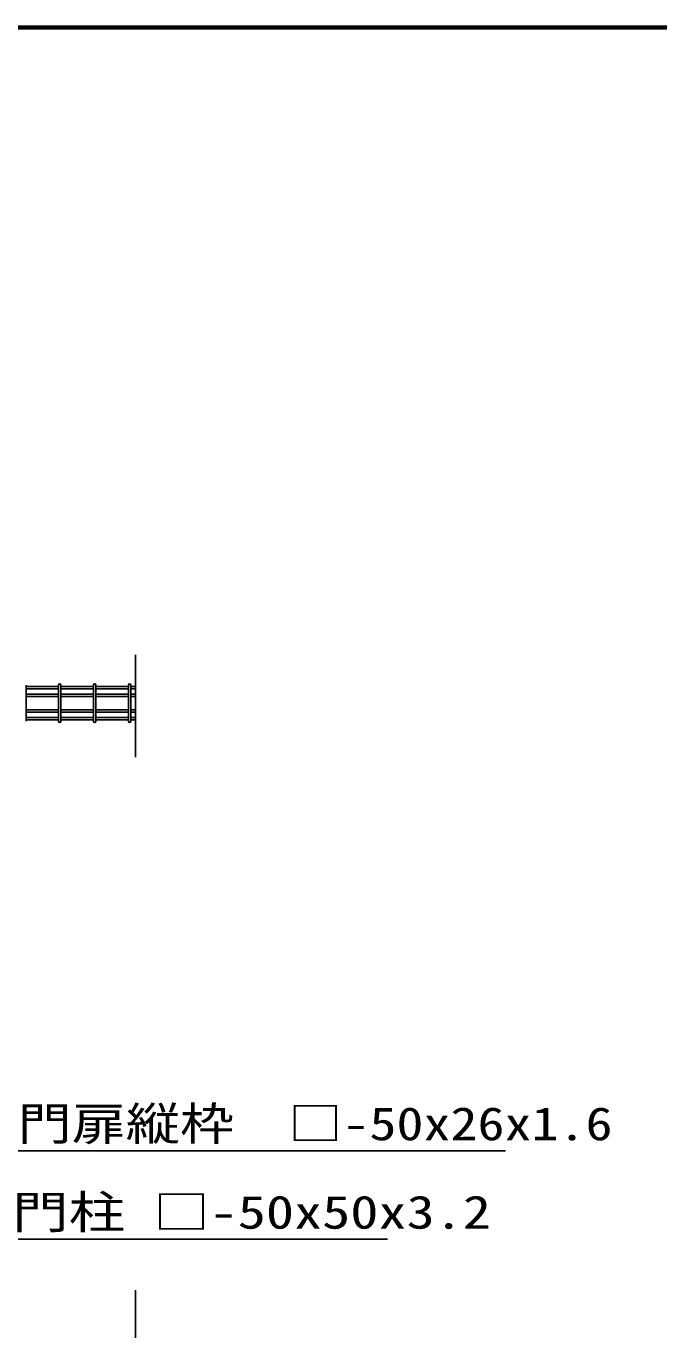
# Model space of a CAD drawing. Units: millimetres, scale not verified. Extents: x -4425 to 4425, y -3150 to 3150.
# Drawn here: x -1271 to -351, y 1029 to 2925 of the extents above; entities that cross this region are included whole.
import ezdxf
from ezdxf.enums import TextEntityAlignment as Align

# ---------------------------------------------------------------- set-up
doc = ezdxf.new("R2010")
doc.units = ezdxf.units.MM
doc.header["$LTSCALE"] = 20
for name, color, linetype, lineweight in [('0-0_WAKU', 7, 'Continuous', 25), ('0-8_J200', 3, 'Continuous', 25), ('0-B_EXTCNT-L', 4, 'Continuous', 25), ('1-9_LAYER12', 3, 'Continuous', 25)]:
    doc.layers.add(name, color=color, linetype=linetype, lineweight=lineweight)
doc.styles.add('ＭＳ ゴシック', font='')
doc.styles.get('ＭＳ ゴシック').set_extended_font_data('MS Gothic')

msp = doc.modelspace()

# ---------------------------------------------------------------- linework, layer by layer
at = {"layer": '0-0_WAKU'}
msp.add_line((-4048.01, 2922.98), (4197.99, 2922.98), dxfattribs=at)
msp.add_lwpolyline([(-4050.01, 2924.98), (4199.99, 2924.98), (4199.99, -2925.02), (-4050.01, -2925.02)], close=True, dxfattribs=at)
msp.add_lwpolyline([(-4046.01, -2921.02), (-4046.01, 2920.98), (4195.99, 2920.98)], dxfattribs=at)
at = {"layer": '0-8_J200'}
for p, q in [((-1271.35, 1914.34), (-1271.35, 1966.74)), ((-1224.18, 1964.94), (-1271.35, 1964.94)), ((-1224.18, 1961.34), (-1271.35, 1961.34)), ((-1224.18, 1953.64), (-1271.35, 1953.64)), ((-1224.18, 1914.34), (-1224.18, 1966.74)), ((-1220.58, 1914.34), (-1220.58, 1966.74)), ((-1173.41, 1964.94), (-1220.58, 1964.94)), ((-1173.41, 1961.34), (-1220.58, 1961.34)), ((-1173.41, 1953.64), (-1220.58, 1953.64)), ((-1173.41, 1914.34), (-1173.41, 1966.74)), ((-1169.81, 1914.34), (-1169.81, 1966.74)), ((-1122.64, 1964.94), (-1169.81, 1964.94)), ((-1122.64, 1961.34), (-1169.81, 1961.34)), ((-1122.64, 1953.64), (-1169.81, 1953.64)), ((-1122.64, 1914.34), (-1122.64, 1966.74)), ((-1119.04, 1914.34), (-1119.04, 1966.74)), ((-1112.03, 1964.94), (-1119.04, 1964.94)), ((-1112.03, 1961.34), (-1119.04, 1961.34)), ((-1112.03, 1953.64), (-1119.04, 1953.64)), ((-1224.18, 1950.04), (-1271.35, 1950.04)), ((-1173.41, 1950.04), (-1220.58, 1950.04)), ((-1122.64, 1950.04), (-1169.81, 1950.04)), ((-1112.03, 1950.04), (-1119.04, 1950.04)), ((-1224.18, 1931.04), (-1271.35, 1931.04)), ((-1224.18, 1927.44), (-1271.35, 1927.44)), ((-1224.18, 1919.74), (-1271.35, 1919.74)), ((-1224.18, 1916.14), (-1271.35, 1916.14)), ((-1173.41, 1931.04), (-1220.58, 1931.04)), ((-1173.41, 1927.44), (-1220.58, 1927.44)), ((-1173.41, 1919.74), (-1220.58, 1919.74)), ((-1173.41, 1916.14), (-1220.58, 1916.14)), ((-1122.64, 1931.04), (-1169.81, 1931.04)), ((-1122.64, 1927.44), (-1169.81, 1927.44)), ((-1122.64, 1919.74), (-1169.81, 1919.74)), ((-1122.64, 1916.14), (-1169.81, 1916.14)), ((-1112.03, 1931.04), (-1119.04, 1931.04)), ((-1112.03, 1927.44), (-1119.04, 1927.44)), ((-1112.03, 1919.74), (-1119.04, 1919.74)), ((-1112.03, 1916.14), (-1119.04, 1916.14))]:
    msp.add_line(p, q, dxfattribs=at)
for centre, start, end in [((-1222.38, 1966.74), 0, 180), ((-1171.61, 1966.74), 0, 180), ((-1120.84, 1966.74), 0, 180), ((-1222.38, 1914.34), 180, 0), ((-1171.61, 1914.34), 180, 0), ((-1120.84, 1914.34), 180, 0)]:
    msp.add_arc(centre, 1.8, start, end, dxfattribs=at)
at = {"layer": '0-B_EXTCNT-L'}
for p, q in [((-1112.03, 1862.01), (-1112.03, 2010.71)), ((-1112.03, 1086.87), (-1112.03, -1343.3))]:
    msp.add_line(p, q, dxfattribs=at)
at = {"layer": '1-9_LAYER12'}
for points in [[(-574.07, 1289.83), (-1292.45, 1289.83), (-1546.26, 875.49)], [(-745.77, 1161.27), (-1300.11, 1161.27), (-1449.85, 927.35)]]:
    msp.add_lwpolyline(points, dxfattribs=at)

# ---------------------------------------------------------------- texts
at = {"layer": '1-9_LAYER12', "style": 'ＭＳ ゴシック'}
for s, width, p in [('門扉縦枠\u3000□-50x26x1.6', 1.2, (-1283.79, 1290.58)), ('門柱 □-50x50x3.2', 1.25, (-1291.44, 1162.02))]:
    msp.add_text(s, height=48.11, dxfattribs=dict(at, width=width)).set_placement(p, align=Align.BOTTOM_LEFT)

doc.saveas('drawing.dxf')
